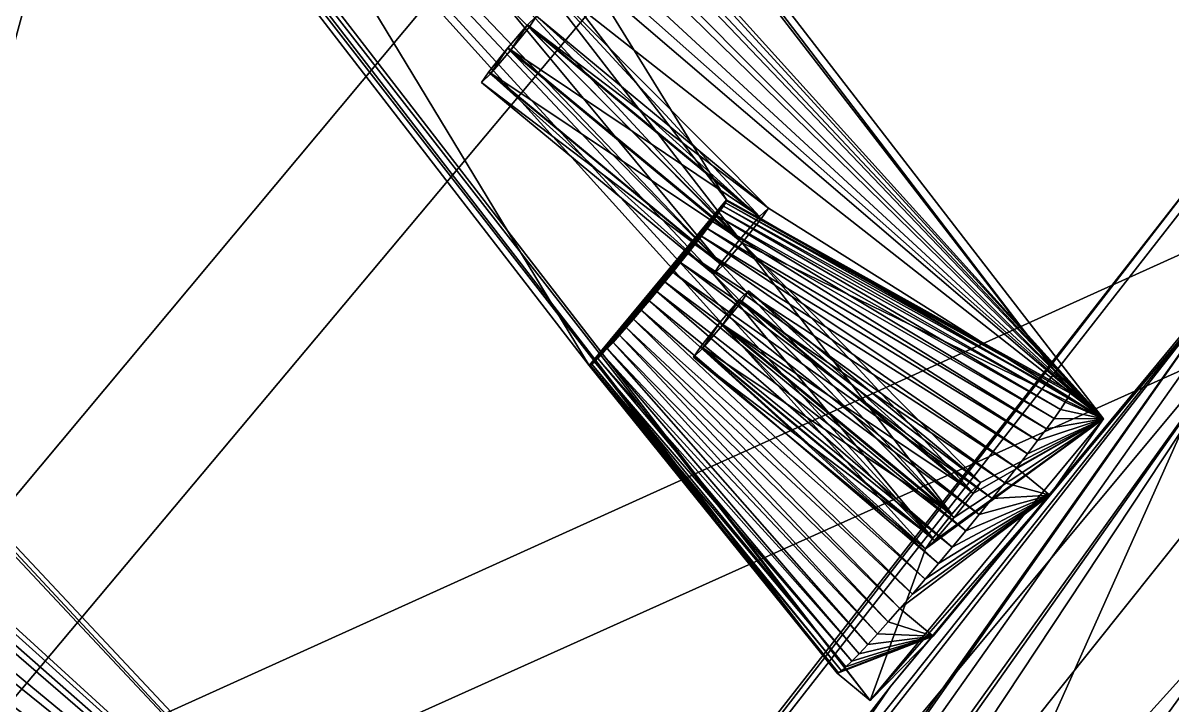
# Model space of a CAD drawing. Header units: millimetres. Extents: x -228 to 228, y -204 to 237.
# Drawn here: x -105.22 to -78.53, y 139.44 to 155.29 of the extents above; entities that cross this region are included whole.
import ezdxf

# ---------------------------------------------------------------- set-up
doc = ezdxf.new("R2010")
doc.units = ezdxf.units.MM
doc.header["$LTSCALE"] = 127.314815
for name, color, linetype in [('1229', 7, 'CONTINUOUS'), ('1396', 7, 'CONTINUOUS'), ('1436', 7, 'CONTINUOUS'), ('15', 7, 'CONTINUOUS'), ('1785', 7, 'CONTINUOUS'), ('1786', 7, 'CONTINUOUS'), ('1788', 7, 'CONTINUOUS'), ('1791', 7, 'CONTINUOUS'), ('18', 7, 'CONTINUOUS'), ('25', 7, 'CONTINUOUS'), ('344', 7, 'CONTINUOUS'), ('350', 7, 'CONTINUOUS'), ('371', 7, 'CONTINUOUS'), ('378', 7, 'CONTINUOUS'), ('45', 7, 'CONTINUOUS'), ('501', 7, 'CONTINUOUS'), ('55', 7, 'CONTINUOUS'), ('6722', 7, 'CONTINUOUS'), ('6749', 7, 'CONTINUOUS'), ('6750', 7, 'CONTINUOUS'), ('7147', 7, 'CONTINUOUS'), ('7148', 7, 'CONTINUOUS'), ('7149', 7, 'CONTINUOUS'), ('7150', 7, 'CONTINUOUS'), ('7171', 7, 'CONTINUOUS'), ('7172', 7, 'CONTINUOUS'), ('7175', 7, 'CONTINUOUS'), ('7176', 7, 'CONTINUOUS'), ('7177', 7, 'CONTINUOUS'), ('7178', 7, 'CONTINUOUS'), ('7179', 7, 'CONTINUOUS'), ('7180', 7, 'CONTINUOUS'), ('7181', 7, 'CONTINUOUS'), ('7182', 7, 'CONTINUOUS'), ('7183', 7, 'CONTINUOUS'), ('7184', 7, 'CONTINUOUS'), ('7197', 7, 'CONTINUOUS'), ('7199', 7, 'CONTINUOUS'), ('7200', 7, 'CONTINUOUS'), ('7202', 7, 'CONTINUOUS')]:
    doc.layers.add(name, color=color, linetype=linetype)

msp = doc.modelspace()

# ---------------------------------------------------------------- linework, layer by layer
at = {"layer": '1229', "color": 5, "linetype": 'Continuous'}
for points in [[(-121.292, 70.028, 1027.748), (-90.7, 116.89, 1026.726), (-68.919, 144.328, 1025.142), (-121.292, 70.028, 1027.748)], [(-121.292, 70.028, 1027.748), (-68.919, 144.328, 1025.142), (-120.549, 69.599, 1026.788), (-121.292, 70.028, 1027.748)], [(-68.919, 144.328, 1025.142), (-68.326, 143.798, 1024.603), (-120.549, 69.599, 1026.788), (-68.919, 144.328, 1025.142)], [(-68.326, 143.798, 1024.603), (-67.599, 143.181, 1024.474), (-120.549, 69.599, 1026.788), (-68.326, 143.798, 1024.603)], [(-67.599, 143.181, 1024.474), (-89.111, 115.698, 1025.735), (-120.549, 69.599, 1026.788), (-67.599, 143.181, 1024.474)]]:
    msp.add_3dface(points, dxfattribs=at)
at = {"layer": '1396', "color": 5, "linetype": 'Continuous'}
for points in [[(-76.859, 149.705, 1027.757), (-129.787, 74.933, 1029.772), (-85.07, 139.866, 1028.28), (-76.859, 149.705, 1027.757)], [(-129.787, 74.933, 1029.772), (-76.859, 149.705, 1027.757), (-129.505, 74.77, 1029.13), (-129.787, 74.933, 1029.772)], [(-76.859, 149.705, 1027.757), (-76.642, 149.483, 1027.135), (-129.505, 74.77, 1029.13), (-76.859, 149.705, 1027.757)], [(-76.642, 149.483, 1027.135), (-76.164, 149.057, 1026.864), (-129.505, 74.77, 1029.13), (-76.642, 149.483, 1027.135)], [(-76.164, 149.057, 1026.864), (-84.344, 139.233, 1027.385), (-129.505, 74.77, 1029.13), (-76.164, 149.057, 1026.864)], [(-129.787, 74.933, 1029.772), (-98.452, 122.645, 1028.99), (-85.07, 139.866, 1028.28), (-129.787, 74.933, 1029.772)]]:
    msp.add_3dface(points, dxfattribs=at)
at = {"layer": '1436', "color": 5, "linetype": 'Continuous'}
for points in [[(-68.154, 143.212, 1028.011), (-89.825, 115.302, 1029.44), (-67.632, 142.762, 1027.672), (-68.154, 143.212, 1028.011)], [(-89.825, 115.302, 1029.44), (-67.041, 142.272, 1027.604), (-67.632, 142.762, 1027.672), (-89.825, 115.302, 1029.44)], [(-89.825, 115.302, 1029.44), (-88.516, 114.345, 1028.89), (-67.041, 142.272, 1027.604), (-89.825, 115.302, 1029.44)]]:
    msp.add_3dface(points, dxfattribs=at)
at = {"layer": '15', "color": 5, "linetype": 'Continuous'}
msp.add_3dface([(-48.25, 83.571, 1037.893), (-77.333, 152.514, 1031.221), (-106.388, 115.3, 1032.773), (-48.25, 83.571, 1037.893)], dxfattribs=at)
at = {"layer": '1785', "color": 2, "linetype": 'Continuous'}
for points in [[(-93.224, 116.896, 26), (-31.932, 139.902, 26), (-33.271, 145.768, 26), (-93.224, 116.896, 26)], [(-89.471, 112.193, 26), (-31.932, 139.902, 26), (-93.224, 116.896, 26), (-89.471, 112.193, 26)]]:
    msp.add_3dface(points, dxfattribs=at)
at = {"layer": '1786', "color": 2, "linetype": 'Continuous'}
for points in [[(-96.115, 120.524, 25.156), (-34.303, 150.291, 25.156), (-92.186, 115.597, 18.855), (-96.115, 120.524, 25.156)], [(-92.186, 115.597, 18.855), (-34.303, 150.291, 25.156), (-32.901, 144.148, 18.855), (-92.186, 115.597, 18.855)]]:
    msp.add_3dface(points, dxfattribs=at)
at = {"layer": '1788', "color": 2, "linetype": 'Continuous'}
for points in [[(-92.095, 115.483, 18.527), (-32.868, 144.006, 18.527), (-91.951, 115.303, 14.121), (-92.095, 115.483, 18.527)], [(-91.951, 115.303, 14.121), (-32.868, 144.006, 18.527), (-32.817, 143.78, 14.121), (-91.951, 115.303, 14.121)]]:
    msp.add_3dface(points, dxfattribs=at)
at = {"layer": '1791', "color": 2, "linetype": 'Continuous'}
msp.add_3dface([(-31.932, 139.902, 26), (-89.471, 112.193, 26), (-31.443, 137.761, 23.804), (-31.932, 139.902, 26)], dxfattribs=at)
at = {"layer": '18', "color": 5, "linetype": 'Continuous'}
msp.add_3dface([(-77.23, 152.311, 1029.234), (-48.25, 83.571, 1035.889), (-106.215, 115.19, 1030.783), (-77.23, 152.311, 1029.234)], dxfattribs=at)
at = {"layer": '25', "color": 5, "linetype": 'Continuous'}
for points in [[(-106.388, 115.3, 1032.773), (-77.333, 152.514, 1031.221), (-106.215, 115.19, 1030.783), (-106.388, 115.3, 1032.773)], [(-77.333, 152.514, 1031.221), (-77.23, 152.311, 1029.234), (-106.215, 115.19, 1030.783), (-77.333, 152.514, 1031.221)]]:
    msp.add_3dface(points, dxfattribs=at)
at = {"layer": '344', "color": 5, "linetype": 'Continuous'}
for points in [[(-104.875, 113.917, 1029.97), (-76.119, 150.689, 1028.45), (-98.452, 122.645, 1028.99), (-104.875, 113.917, 1029.97)], [(-98.452, 122.645, 1028.99), (-76.119, 150.689, 1028.45), (-85.07, 139.866, 1028.28), (-98.452, 122.645, 1028.99)], [(-76.119, 150.689, 1028.45), (-76.859, 149.705, 1027.757), (-85.07, 139.866, 1028.28), (-76.119, 150.689, 1028.45)]]:
    msp.add_3dface(points, dxfattribs=at)
at = {"layer": '350', "color": 5, "linetype": 'Continuous'}
for points in [[(-126.476, 73.021, 1028.903), (-128.922, 74.433, 1028.874), (-76.164, 149.057, 1026.864), (-126.476, 73.021, 1028.903)], [(-76.164, 149.057, 1026.864), (-128.922, 74.433, 1028.874), (-84.344, 139.233, 1027.385), (-76.164, 149.057, 1026.864)], [(-72.995, 147.023, 1026.662), (-126.476, 73.021, 1028.903), (-76.164, 149.057, 1026.864), (-72.995, 147.023, 1026.662)], [(-124.565, 71.918, 1028.934), (-126.476, 73.021, 1028.903), (-72.995, 147.023, 1026.662), (-124.565, 71.918, 1028.934)], [(-70.948, 145.687, 1026.38), (-124.565, 71.918, 1028.934), (-72.995, 147.023, 1026.662), (-70.948, 145.687, 1026.38)], [(-122.24, 70.575, 1028.707), (-124.565, 71.918, 1028.934), (-70.948, 145.687, 1026.38), (-122.24, 70.575, 1028.707)], [(-69.706, 144.86, 1025.877), (-122.24, 70.575, 1028.707), (-70.948, 145.687, 1026.38), (-69.706, 144.86, 1025.877)], [(-121.292, 70.028, 1027.748), (-122.24, 70.575, 1028.707), (-69.706, 144.86, 1025.877), (-121.292, 70.028, 1027.748)], [(-90.7, 116.89, 1026.726), (-121.292, 70.028, 1027.748), (-69.706, 144.86, 1025.877), (-90.7, 116.89, 1026.726)], [(-68.919, 144.328, 1025.142), (-90.7, 116.89, 1026.726), (-69.706, 144.86, 1025.877), (-68.919, 144.328, 1025.142)]]:
    msp.add_3dface(points, dxfattribs=at)
at = {"layer": '371', "color": 5, "linetype": 'Continuous'}
for points in [[(-70.169, 144.972, 1029.225), (-89.905, 118.336, 1030.461), (-69.058, 144.034, 1028.73), (-70.169, 144.972, 1029.225)], [(-120.796, 69.742, 1031.257), (-120.194, 69.394, 1030.83), (-69.058, 144.034, 1028.73), (-120.796, 69.742, 1031.257)], [(-89.905, 118.336, 1030.461), (-120.796, 69.742, 1031.257), (-69.058, 144.034, 1028.73), (-89.905, 118.336, 1030.461)], [(-120.194, 69.394, 1030.83), (-119.683, 69.099, 1030.304), (-69.058, 144.034, 1028.73), (-120.194, 69.394, 1030.83)], [(-69.058, 144.034, 1028.73), (-119.683, 69.099, 1030.304), (-89.825, 115.302, 1029.44), (-69.058, 144.034, 1028.73)], [(-68.154, 143.212, 1028.011), (-69.058, 144.034, 1028.73), (-89.825, 115.302, 1029.44), (-68.154, 143.212, 1028.011)]]:
    msp.add_3dface(points, dxfattribs=at)
at = {"layer": '378', "color": 5, "linetype": 'Continuous'}
msp.add_3dface([(-88.516, 114.345, 1028.89), (-65.929, 119.233, 1029.678), (-67.041, 142.272, 1027.604), (-88.516, 114.345, 1028.89)], dxfattribs=at)
at = {"layer": '45', "color": 5, "linetype": 'Continuous'}
msp.add_3dface([(-67.599, 143.181, 1024.474), (-72.424, 110.87, 1027.011), (-89.111, 115.698, 1025.735), (-67.599, 143.181, 1024.474)], dxfattribs=at)
at = {"layer": '501', "color": 5, "linetype": 'Continuous'}
for points in [[(-70.563, 145.285, 1029.261), (-90.434, 118.713, 1030.543), (-70.169, 144.972, 1029.225), (-70.563, 145.285, 1029.261)], [(-90.434, 118.713, 1030.543), (-89.905, 118.336, 1030.461), (-70.169, 144.972, 1029.225), (-90.434, 118.713, 1030.543)]]:
    msp.add_3dface(points, dxfattribs=at)
at = {"layer": '55', "color": 5, "linetype": 'Continuous'}
for points in [[(-76.119, 150.689, 1028.45), (-104.875, 113.917, 1029.97), (-90.434, 118.713, 1030.543), (-76.119, 150.689, 1028.45)], [(-70.563, 145.285, 1029.261), (-76.119, 150.689, 1028.45), (-90.434, 118.713, 1030.543), (-70.563, 145.285, 1029.261)]]:
    msp.add_3dface(points, dxfattribs=at)
at = {"layer": '6722', "color": 6, "linetype": 'Continuous'}
for points in [[(-70.107, 153.637, 1024.198), (-100.848, 115.102, 1025.993), (-67.452, 152.104, 1024.198), (-70.107, 153.637, 1024.198)], [(-67.452, 152.104, 1024.198), (-100.848, 115.102, 1025.993), (-98.231, 113.596, 1025.993), (-67.452, 152.104, 1024.198)]]:
    msp.add_3dface(points, dxfattribs=at)
at = {"layer": '6749', "color": 6, "linetype": 'Continuous'}
for points in [[(-76.927, 178.391, 553.043), (-118.384, 162.931, 99.884), (-114.299, 133.635, 553.042), (-76.927, 178.391, 553.043)], [(-70.107, 153.637, 1024.198), (-76.927, 178.391, 553.043), (-114.299, 133.635, 553.042), (-70.107, 153.637, 1024.198)], [(-100.848, 115.102, 1025.993), (-70.107, 153.637, 1024.198), (-114.299, 133.635, 553.042), (-100.848, 115.102, 1025.993)]]:
    msp.add_3dface(points, dxfattribs=at)
at = {"layer": '6750', "color": 6, "linetype": 'Continuous'}
for points in [[(-98.368, 180.679, 115.837), (-111.583, 132.261, 553.04), (-115.625, 161.569, 99.988), (-98.368, 180.679, 115.837)], [(-74.086, 177.01, 553.042), (-111.583, 132.261, 553.04), (-98.368, 180.679, 115.837), (-74.086, 177.01, 553.042)], [(-74.086, 177.01, 553.042), (-67.452, 152.104, 1024.198), (-111.583, 132.261, 553.04), (-74.086, 177.01, 553.042)], [(-67.452, 152.104, 1024.198), (-98.231, 113.596, 1025.993), (-111.583, 132.261, 553.04), (-67.452, 152.104, 1024.198)]]:
    msp.add_3dface(points, dxfattribs=at)
at = {"layer": '7147', "color": 191, "linetype": 'Continuous', "true_color": 0xba45ff}
for points in [[(-93.08, 129.99, 1020.355), (-123.626, 157.904, 129.56), (-122.53, 161.42, 102.465), (-93.08, 129.99, 1020.355)], [(-123.78, 157.646, 130.264), (-123.626, 157.904, 129.56), (-93.08, 129.99, 1020.355), (-123.78, 157.646, 130.264)], [(-118.084, 151.989, 302.289), (-123.78, 157.646, 130.264), (-93.08, 129.99, 1020.355), (-118.084, 151.989, 302.289)], [(-96.971, 126.996, 992.489), (-97.126, 126.738, 993.193), (-127.671, 154.652, 102.398), (-96.971, 126.996, 992.489)], [(-97.126, 126.738, 993.193), (-98.221, 123.222, 1020.288), (-127.671, 154.652, 102.398), (-97.126, 126.738, 993.193)], [(-102.668, 132.653, 820.464), (-96.971, 126.996, 992.489), (-127.671, 154.652, 102.398), (-102.668, 132.653, 820.464)], [(-102.513, 132.91, 819.76), (-102.668, 132.653, 820.464), (-127.671, 154.652, 102.398), (-102.513, 132.91, 819.76)], [(-127.671, 154.652, 102.398), (-108.21, 138.568, 647.734), (-102.513, 132.91, 819.76), (-127.671, 154.652, 102.398)], [(-118.238, 151.732, 302.993), (-118.084, 151.989, 302.289), (-93.08, 129.99, 1020.355), (-118.238, 151.732, 302.993)], [(-93.08, 129.99, 1020.355), (-112.542, 146.075, 475.019), (-118.238, 151.732, 302.993), (-93.08, 129.99, 1020.355)], [(-112.696, 145.817, 475.723), (-112.542, 146.075, 475.019), (-93.08, 129.99, 1020.355), (-112.696, 145.817, 475.723)], [(-113.115, 145.244, 476.01), (-112.696, 145.817, 475.723), (-93.08, 129.99, 1020.355), (-113.115, 145.244, 476.01)], [(-107, 140.16, 647.749), (-113.115, 145.244, 476.01), (-93.08, 129.99, 1020.355), (-107, 140.16, 647.749)], [(-107.154, 139.903, 648.453), (-107, 140.16, 647.749), (-93.08, 129.99, 1020.355), (-107.154, 139.903, 648.453)], [(-107.573, 139.33, 648.74), (-107.154, 139.903, 648.453), (-93.08, 129.99, 1020.355), (-107.573, 139.33, 648.74)]]:
    msp.add_3dface(points, dxfattribs=at)
at = {"layer": '7148', "color": 191, "linetype": 'Continuous', "true_color": 0xba45ff}
for points in [[(-93.876, 130.594, 1020.401), (-122.53, 161.42, 102.465), (-123.326, 162.024, 102.511), (-93.876, 130.594, 1020.401)], [(-93.08, 129.99, 1020.355), (-122.53, 161.42, 102.465), (-93.876, 130.594, 1020.401), (-93.08, 129.99, 1020.355)]]:
    msp.add_3dface(points, dxfattribs=at)
at = {"layer": '7149', "color": 191, "linetype": 'Continuous', "true_color": 0xba45ff}
for points in [[(-133.971, 161.544, 111.596), (-105.082, 130.712, 1012.005), (-130.947, 165.525, 111.635), (-133.971, 161.544, 111.596)], [(-105.082, 130.712, 1012.005), (-102.058, 134.694, 1012.044), (-130.947, 165.525, 111.635), (-105.082, 130.712, 1012.005)]]:
    msp.add_3dface(points, dxfattribs=at)
at = {"layer": '7150', "color": 191, "linetype": 'Continuous', "true_color": 0xba45ff}
for points in [[(-127.671, 154.652, 102.398), (-98.221, 123.222, 1020.288), (-128.467, 155.256, 102.444), (-127.671, 154.652, 102.398)], [(-98.221, 123.222, 1020.288), (-99.017, 123.826, 1020.334), (-128.467, 155.256, 102.444), (-98.221, 123.222, 1020.288)]]:
    msp.add_3dface(points, dxfattribs=at)
at = {"layer": '7171', "color": 191, "linetype": 'Continuous', "true_color": 0xba45ff}
for points in [[(-102.058, 134.694, 1012.044), (-123.326, 162.024, 102.511), (-130.947, 165.525, 111.635), (-102.058, 134.694, 1012.044)], [(-93.876, 130.594, 1020.401), (-123.326, 162.024, 102.511), (-102.058, 134.694, 1012.044), (-93.876, 130.594, 1020.401)]]:
    msp.add_3dface(points, dxfattribs=at)
at = {"layer": '7172', "color": 191, "linetype": 'Continuous', "true_color": 0xba45ff}
for points in [[(-105.082, 130.712, 1012.005), (-133.971, 161.544, 111.596), (-99.017, 123.826, 1020.334), (-105.082, 130.712, 1012.005)], [(-99.017, 123.826, 1020.334), (-133.971, 161.544, 111.596), (-128.467, 155.256, 102.444), (-99.017, 123.826, 1020.334)]]:
    msp.add_3dface(points, dxfattribs=at)
at = {"layer": '7175', "color": 191, "linetype": 'Continuous', "true_color": 0xba45ff}
for points in [[(-80.118, 146.088, 1019.667), (-107.607, 176.522, 143.57), (-106.321, 180.045, 116.484), (-80.118, 146.088, 1019.667)], [(-107.773, 176.27, 144.273), (-107.607, 176.522, 143.57), (-80.118, 146.088, 1019.667), (-107.773, 176.27, 144.273)], [(-102.681, 170.139, 313.358), (-107.773, 176.27, 144.273), (-80.118, 146.088, 1019.667), (-102.681, 170.139, 313.358)], [(-84.087, 143.316, 991.789), (-84.253, 143.064, 992.492), (-111.742, 173.499, 116.396), (-84.087, 143.316, 991.789)], [(-84.253, 143.064, 992.492), (-85.539, 139.542, 1019.578), (-111.742, 173.499, 116.396), (-84.253, 143.064, 992.492)], [(-89.179, 149.448, 822.704), (-84.087, 143.316, 991.789), (-111.742, 173.499, 116.396), (-89.179, 149.448, 822.704)], [(-89.013, 149.7, 822), (-89.179, 149.448, 822.704), (-111.742, 173.499, 116.396), (-89.013, 149.7, 822)], [(-111.742, 173.499, 116.396), (-94.105, 155.831, 652.915), (-89.013, 149.7, 822), (-111.742, 173.499, 116.396)], [(-102.847, 169.887, 314.062), (-102.681, 170.139, 313.358), (-80.118, 146.088, 1019.667), (-102.847, 169.887, 314.062)], [(-80.118, 146.088, 1019.667), (-97.755, 163.755, 483.147), (-102.847, 169.887, 314.062), (-80.118, 146.088, 1019.667)], [(-97.921, 163.503, 483.85), (-97.755, 163.755, 483.147), (-80.118, 146.088, 1019.667), (-97.921, 163.503, 483.85)], [(-98.364, 162.948, 484.136), (-97.921, 163.503, 483.85), (-80.118, 146.088, 1019.667), (-98.364, 162.948, 484.136)], [(-92.829, 157.372, 652.936), (-98.364, 162.948, 484.136), (-80.118, 146.088, 1019.667), (-92.829, 157.372, 652.936)], [(-92.996, 157.12, 653.639), (-92.829, 157.372, 652.936), (-80.118, 146.088, 1019.667), (-92.996, 157.12, 653.639)], [(-93.438, 156.564, 653.924), (-92.996, 157.12, 653.639), (-80.118, 146.088, 1019.667), (-93.438, 156.564, 653.924)], [(-93.438, 156.564, 653.924), (-88.57, 150.256, 821.715), (-93.897, 156.03, 653.624), (-93.438, 156.564, 653.924)], [(-88.111, 150.789, 822.015), (-88.57, 150.256, 821.715), (-93.438, 156.564, 653.924), (-88.111, 150.789, 822.015)], [(-87.903, 150.988, 822.724), (-88.111, 150.789, 822.015), (-93.438, 156.564, 653.924), (-87.903, 150.988, 822.724)], [(-87.903, 150.988, 822.724), (-93.438, 156.564, 653.924), (-80.118, 146.088, 1019.667), (-87.903, 150.988, 822.724)], [(-93.897, 156.03, 653.624), (-88.57, 150.256, 821.715), (-94.105, 155.831, 652.915), (-93.897, 156.03, 653.624)], [(-88.57, 150.256, 821.715), (-89.013, 149.7, 822), (-94.105, 155.831, 652.915), (-88.57, 150.256, 821.715)], [(-88.07, 150.736, 823.428), (-87.903, 150.988, 822.724), (-80.118, 146.088, 1019.667), (-88.07, 150.736, 823.428)], [(-88.512, 150.181, 823.713), (-88.07, 150.736, 823.428), (-80.118, 146.088, 1019.667), (-88.512, 150.181, 823.713)], [(-88.512, 150.181, 823.713), (-83.644, 143.872, 991.504), (-88.972, 149.647, 823.413), (-88.512, 150.181, 823.713)], [(-83.185, 144.406, 991.804), (-83.644, 143.872, 991.504), (-88.512, 150.181, 823.713), (-83.185, 144.406, 991.804)], [(-82.978, 144.605, 992.513), (-83.185, 144.406, 991.804), (-88.512, 150.181, 823.713), (-82.978, 144.605, 992.513)], [(-82.978, 144.605, 992.513), (-88.512, 150.181, 823.713), (-80.118, 146.088, 1019.667), (-82.978, 144.605, 992.513)], [(-88.972, 149.647, 823.413), (-83.644, 143.872, 991.504), (-89.179, 149.448, 822.704), (-88.972, 149.647, 823.413)], [(-83.644, 143.872, 991.504), (-84.087, 143.316, 991.789), (-89.179, 149.448, 822.704), (-83.644, 143.872, 991.504)], [(-85.539, 139.542, 1019.578), (-84.253, 143.064, 992.492), (-80.118, 146.088, 1019.667), (-85.539, 139.542, 1019.578)], [(-81.367, 144.313, 1023.321), (-85.539, 139.542, 1019.578), (-80.118, 146.088, 1019.667), (-81.367, 144.313, 1023.321)], [(-84.253, 143.064, 992.492), (-84.046, 143.263, 993.202), (-80.118, 146.088, 1019.667), (-84.253, 143.064, 992.492)], [(-84.046, 143.263, 993.202), (-83.586, 143.797, 993.502), (-80.118, 146.088, 1019.667), (-84.046, 143.263, 993.202)], [(-83.586, 143.797, 993.502), (-83.144, 144.353, 993.216), (-80.118, 146.088, 1019.667), (-83.586, 143.797, 993.502)], [(-83.144, 144.353, 993.216), (-82.978, 144.605, 992.513), (-80.118, 146.088, 1019.667), (-83.144, 144.353, 993.216)], [(-84.077, 141.04, 1023.276), (-85.539, 139.542, 1019.578), (-81.367, 144.313, 1023.321), (-84.077, 141.04, 1023.276)]]:
    msp.add_3dface(points, dxfattribs=at)
at = {"layer": '7176', "color": 191, "linetype": 'Continuous', "true_color": 0xba45ff}
for points in [[(-80.888, 146.725, 1019.713), (-106.321, 180.045, 116.484), (-107.091, 180.682, 116.531), (-80.888, 146.725, 1019.713)], [(-80.118, 146.088, 1019.667), (-106.321, 180.045, 116.484), (-80.888, 146.725, 1019.713), (-80.118, 146.088, 1019.667)]]:
    msp.add_3dface(points, dxfattribs=at)
at = {"layer": '7177', "color": 191, "linetype": 'Continuous', "true_color": 0xba45ff}
for points in [[(-117.761, 180.63, 125.598), (-92.066, 147.331, 1011.3), (-114.573, 184.481, 125.65), (-117.761, 180.63, 125.598)], [(-92.066, 147.331, 1011.3), (-88.877, 151.181, 1011.352), (-114.573, 184.481, 125.65), (-92.066, 147.331, 1011.3)], [(-92.046, 147.333, 1011.59), (-88.877, 151.181, 1011.352), (-92.066, 147.331, 1011.3), (-92.046, 147.333, 1011.59)], [(-88.879, 151.158, 1011.642), (-88.877, 151.181, 1011.352), (-92.046, 147.333, 1011.59), (-88.879, 151.158, 1011.642)], [(-92.006, 147.361, 1011.877), (-88.879, 151.158, 1011.642), (-92.046, 147.333, 1011.59), (-92.006, 147.361, 1011.877)], [(-88.903, 151.108, 1011.927), (-88.879, 151.158, 1011.642), (-92.006, 147.361, 1011.877), (-88.903, 151.108, 1011.927)], [(-91.945, 147.415, 1012.156), (-88.903, 151.108, 1011.927), (-92.006, 147.361, 1011.877), (-91.945, 147.415, 1012.156)], [(-88.948, 151.033, 1012.205), (-88.903, 151.108, 1011.927), (-91.945, 147.415, 1012.156), (-88.948, 151.033, 1012.205)], [(-91.864, 147.493, 1012.423), (-88.948, 151.033, 1012.205), (-91.945, 147.415, 1012.156), (-91.864, 147.493, 1012.423)], [(-89.014, 150.935, 1012.47), (-88.948, 151.033, 1012.205), (-91.864, 147.493, 1012.423), (-89.014, 150.935, 1012.47)], [(-91.764, 147.596, 1012.676), (-89.014, 150.935, 1012.47), (-91.864, 147.493, 1012.423), (-91.764, 147.596, 1012.676)], [(-89.099, 150.813, 1012.72), (-89.014, 150.935, 1012.47), (-91.764, 147.596, 1012.676), (-89.099, 150.813, 1012.72)], [(-91.646, 147.721, 1012.911), (-89.099, 150.813, 1012.72), (-91.764, 147.596, 1012.676), (-91.646, 147.721, 1012.911)], [(-89.203, 150.671, 1012.951), (-89.099, 150.813, 1012.72), (-91.646, 147.721, 1012.911), (-89.203, 150.671, 1012.951)], [(-91.513, 147.866, 1013.125), (-89.203, 150.671, 1012.951), (-91.646, 147.721, 1012.911), (-91.513, 147.866, 1013.125)], [(-89.325, 150.509, 1013.16), (-89.203, 150.671, 1012.951), (-91.513, 147.866, 1013.125), (-89.325, 150.509, 1013.16)], [(-91.365, 148.031, 1013.314), (-89.325, 150.509, 1013.16), (-91.513, 147.866, 1013.125), (-91.365, 148.031, 1013.314)], [(-89.461, 150.33, 1013.345), (-89.325, 150.509, 1013.16), (-91.365, 148.031, 1013.314), (-89.461, 150.33, 1013.345)], [(-91.206, 148.212, 1013.476), (-89.461, 150.33, 1013.345), (-91.365, 148.031, 1013.314), (-91.206, 148.212, 1013.476)], [(-89.611, 150.137, 1013.502), (-89.461, 150.33, 1013.345), (-91.206, 148.212, 1013.476), (-89.611, 150.137, 1013.502)], [(-91.036, 148.407, 1013.609), (-89.611, 150.137, 1013.502), (-91.206, 148.212, 1013.476), (-91.036, 148.407, 1013.609)], [(-89.773, 149.932, 1013.629), (-89.611, 150.137, 1013.502), (-91.036, 148.407, 1013.609), (-89.773, 149.932, 1013.629)], [(-90.859, 148.614, 1013.711), (-89.773, 149.932, 1013.629), (-91.036, 148.407, 1013.609), (-90.859, 148.614, 1013.711)], [(-89.945, 149.718, 1013.726), (-89.773, 149.932, 1013.629), (-90.859, 148.614, 1013.711), (-89.945, 149.718, 1013.726)], [(-90.677, 148.829, 1013.781), (-89.945, 149.718, 1013.726), (-90.859, 148.614, 1013.711), (-90.677, 148.829, 1013.781)], [(-90.123, 149.498, 1013.79), (-89.945, 149.718, 1013.726), (-90.677, 148.829, 1013.781), (-90.123, 149.498, 1013.79)], [(-90.492, 149.05, 1013.818), (-90.123, 149.498, 1013.79), (-90.677, 148.829, 1013.781), (-90.492, 149.05, 1013.818)], [(-90.306, 149.274, 1013.821), (-90.123, 149.498, 1013.79), (-90.492, 149.05, 1013.818), (-90.306, 149.274, 1013.821)]]:
    msp.add_3dface(points, dxfattribs=at)
at = {"layer": '7178', "color": 191, "linetype": 'Continuous', "true_color": 0xba45ff}
for points in [[(-111.742, 173.499, 116.396), (-85.539, 139.542, 1019.578), (-112.511, 174.135, 116.442), (-111.742, 173.499, 116.396)], [(-85.539, 139.542, 1019.578), (-86.309, 140.178, 1019.624), (-112.511, 174.135, 116.442), (-85.539, 139.542, 1019.578)]]:
    msp.add_3dface(points, dxfattribs=at)
at = {"layer": '7179', "color": 191, "linetype": 'Continuous', "true_color": 0xba45ff}
for points in [[(-88.366, 149.062, 992.837), (-88.532, 148.81, 993.54), (-88.573, 148.863, 992.128), (-88.366, 149.062, 992.837)], [(-88.573, 148.863, 992.128), (-88.974, 148.254, 993.825), (-89.032, 148.329, 991.828), (-88.573, 148.863, 992.128)], [(-88.532, 148.81, 993.54), (-88.974, 148.254, 993.825), (-88.573, 148.863, 992.128), (-88.532, 148.81, 993.54)], [(-89.475, 147.773, 992.113), (-89.032, 148.329, 991.828), (-89.434, 147.72, 993.525), (-89.475, 147.773, 992.113)], [(-89.032, 148.329, 991.828), (-88.974, 148.254, 993.825), (-89.434, 147.72, 993.525), (-89.032, 148.329, 991.828)], [(-89.641, 147.521, 992.816), (-89.475, 147.773, 992.113), (-89.434, 147.72, 993.525), (-89.641, 147.521, 992.816)]]:
    msp.add_3dface(points, dxfattribs=at)
at = {"layer": '7180', "color": 191, "linetype": 'Continuous', "true_color": 0xba45ff}
for points in [[(-82.978, 144.605, 992.513), (-88.366, 149.062, 992.837), (-88.573, 148.863, 992.128), (-82.978, 144.605, 992.513)], [(-83.144, 144.353, 993.216), (-88.532, 148.81, 993.54), (-88.366, 149.062, 992.837), (-83.144, 144.353, 993.216)], [(-82.978, 144.605, 992.513), (-83.144, 144.353, 993.216), (-88.366, 149.062, 992.837), (-82.978, 144.605, 992.513)], [(-83.185, 144.406, 991.804), (-88.573, 148.863, 992.128), (-89.032, 148.329, 991.828), (-83.185, 144.406, 991.804)], [(-83.586, 143.797, 993.502), (-88.974, 148.254, 993.825), (-88.532, 148.81, 993.54), (-83.586, 143.797, 993.502)], [(-83.185, 144.406, 991.804), (-82.978, 144.605, 992.513), (-88.573, 148.863, 992.128), (-83.185, 144.406, 991.804)], [(-83.144, 144.353, 993.216), (-83.586, 143.797, 993.502), (-88.532, 148.81, 993.54), (-83.144, 144.353, 993.216)], [(-83.644, 143.872, 991.504), (-83.185, 144.406, 991.804), (-89.032, 148.329, 991.828), (-83.644, 143.872, 991.504)]]:
    msp.add_3dface(points, dxfattribs=at)
at = {"layer": '7181', "color": 191, "linetype": 'Continuous', "true_color": 0xba45ff}
for points in [[(-83.644, 143.872, 991.504), (-89.032, 148.329, 991.828), (-89.475, 147.773, 992.113), (-83.644, 143.872, 991.504)], [(-88.974, 148.254, 993.825), (-84.046, 143.263, 993.202), (-89.434, 147.72, 993.525), (-88.974, 148.254, 993.825)], [(-83.586, 143.797, 993.502), (-84.046, 143.263, 993.202), (-88.974, 148.254, 993.825), (-83.586, 143.797, 993.502)], [(-84.087, 143.316, 991.789), (-89.475, 147.773, 992.113), (-89.641, 147.521, 992.816), (-84.087, 143.316, 991.789)], [(-84.253, 143.064, 992.492), (-89.641, 147.521, 992.816), (-89.434, 147.72, 993.525), (-84.253, 143.064, 992.492)], [(-84.087, 143.316, 991.789), (-83.644, 143.872, 991.504), (-89.475, 147.773, 992.113), (-84.087, 143.316, 991.789)], [(-84.046, 143.263, 993.202), (-84.253, 143.064, 992.492), (-89.434, 147.72, 993.525), (-84.046, 143.263, 993.202)], [(-84.253, 143.064, 992.492), (-84.087, 143.316, 991.789), (-89.641, 147.521, 992.816), (-84.253, 143.064, 992.492)]]:
    msp.add_3dface(points, dxfattribs=at)
at = {"layer": '7182', "color": 191, "linetype": 'Continuous', "true_color": 0xba45ff}
for points in [[(-93.291, 155.445, 823.048), (-93.458, 155.193, 823.752), (-93.499, 155.246, 822.339), (-93.291, 155.445, 823.048)], [(-93.499, 155.246, 822.339), (-93.9, 154.638, 824.037), (-93.958, 154.713, 822.039), (-93.499, 155.246, 822.339)], [(-93.458, 155.193, 823.752), (-93.9, 154.638, 824.037), (-93.499, 155.246, 822.339), (-93.458, 155.193, 823.752)], [(-94.401, 154.157, 822.324), (-93.958, 154.713, 822.039), (-94.36, 154.104, 823.737), (-94.401, 154.157, 822.324)], [(-93.958, 154.713, 822.039), (-93.9, 154.638, 824.037), (-94.36, 154.104, 823.737), (-93.958, 154.713, 822.039)], [(-94.567, 153.905, 823.027), (-94.401, 154.157, 822.324), (-94.36, 154.104, 823.737), (-94.567, 153.905, 823.027)]]:
    msp.add_3dface(points, dxfattribs=at)
at = {"layer": '7183', "color": 191, "linetype": 'Continuous', "true_color": 0xba45ff}
for points in [[(-87.903, 150.988, 822.724), (-93.291, 155.445, 823.048), (-93.499, 155.246, 822.339), (-87.903, 150.988, 822.724)], [(-88.07, 150.736, 823.428), (-93.458, 155.193, 823.752), (-93.291, 155.445, 823.048), (-88.07, 150.736, 823.428)], [(-87.903, 150.988, 822.724), (-88.07, 150.736, 823.428), (-93.291, 155.445, 823.048), (-87.903, 150.988, 822.724)], [(-88.111, 150.789, 822.015), (-93.499, 155.246, 822.339), (-93.958, 154.713, 822.039), (-88.111, 150.789, 822.015)], [(-88.512, 150.181, 823.713), (-93.9, 154.638, 824.037), (-93.458, 155.193, 823.752), (-88.512, 150.181, 823.713)], [(-88.111, 150.789, 822.015), (-87.903, 150.988, 822.724), (-93.499, 155.246, 822.339), (-88.111, 150.789, 822.015)], [(-88.07, 150.736, 823.428), (-88.512, 150.181, 823.713), (-93.458, 155.193, 823.752), (-88.07, 150.736, 823.428)], [(-88.57, 150.256, 821.715), (-88.111, 150.789, 822.015), (-93.958, 154.713, 822.039), (-88.57, 150.256, 821.715)]]:
    msp.add_3dface(points, dxfattribs=at)
at = {"layer": '7184', "color": 191, "linetype": 'Continuous', "true_color": 0xba45ff}
for points in [[(-88.57, 150.256, 821.715), (-93.958, 154.713, 822.039), (-94.401, 154.157, 822.324), (-88.57, 150.256, 821.715)], [(-93.9, 154.638, 824.037), (-88.972, 149.647, 823.413), (-94.36, 154.104, 823.737), (-93.9, 154.638, 824.037)], [(-88.512, 150.181, 823.713), (-88.972, 149.647, 823.413), (-93.9, 154.638, 824.037), (-88.512, 150.181, 823.713)], [(-89.013, 149.7, 822), (-94.401, 154.157, 822.324), (-94.567, 153.905, 823.027), (-89.013, 149.7, 822)], [(-89.179, 149.448, 822.704), (-94.567, 153.905, 823.027), (-94.36, 154.104, 823.737), (-89.179, 149.448, 822.704)], [(-89.013, 149.7, 822), (-88.57, 150.256, 821.715), (-94.401, 154.157, 822.324), (-89.013, 149.7, 822)], [(-88.972, 149.647, 823.413), (-89.179, 149.448, 822.704), (-94.36, 154.104, 823.737), (-88.972, 149.647, 823.413)], [(-89.179, 149.448, 822.704), (-89.013, 149.7, 822), (-94.567, 153.905, 823.027), (-89.179, 149.448, 822.704)]]:
    msp.add_3dface(points, dxfattribs=at)
at = {"layer": '7197', "color": 191, "linetype": 'Continuous', "true_color": 0xba45ff}
for points in [[(-81.009, 146.473, 1021.162), (-80.118, 146.088, 1019.667), (-80.933, 146.6, 1020.691), (-81.009, 146.473, 1021.162)], [(-80.933, 146.6, 1020.691), (-80.118, 146.088, 1019.667), (-80.892, 146.684, 1020.205), (-80.933, 146.6, 1020.691)], [(-80.118, 146.088, 1019.667), (-80.888, 146.725, 1019.713), (-80.892, 146.684, 1020.205), (-80.118, 146.088, 1019.667)], [(-81.266, 146.099, 1022.038), (-80.118, 146.088, 1019.667), (-81.121, 146.305, 1021.613), (-81.266, 146.099, 1022.038)], [(-81.121, 146.305, 1021.613), (-80.118, 146.088, 1019.667), (-81.009, 146.473, 1021.162), (-81.121, 146.305, 1021.613)], [(-81.367, 144.313, 1023.321), (-80.118, 146.088, 1019.667), (-82.136, 144.95, 1023.367), (-81.367, 144.313, 1023.321)], [(-82.136, 144.95, 1023.367), (-80.118, 146.088, 1019.667), (-81.881, 145.278, 1023.1), (-82.136, 144.95, 1023.367)], [(-81.881, 145.278, 1023.1), (-80.118, 146.088, 1019.667), (-81.649, 145.582, 1022.787), (-81.881, 145.278, 1023.1)], [(-81.649, 145.582, 1022.787), (-80.118, 146.088, 1019.667), (-81.443, 145.857, 1022.431), (-81.649, 145.582, 1022.787)], [(-81.443, 145.857, 1022.431), (-80.118, 146.088, 1019.667), (-81.266, 146.099, 1022.038), (-81.443, 145.857, 1022.431)], [(-82.412, 144.602, 1023.584), (-81.367, 144.313, 1023.321), (-82.136, 144.95, 1023.367), (-82.412, 144.602, 1023.584)], [(-82.703, 144.238, 1023.748), (-81.367, 144.313, 1023.321), (-82.412, 144.602, 1023.584), (-82.703, 144.238, 1023.748)], [(-84.077, 141.04, 1023.276), (-81.367, 144.313, 1023.321), (-84.847, 141.677, 1023.323), (-84.077, 141.04, 1023.276)], [(-84.847, 141.677, 1023.323), (-81.367, 144.313, 1023.321), (-84.559, 142.009, 1023.549), (-84.847, 141.677, 1023.323)], [(-84.559, 142.009, 1023.549), (-81.367, 144.313, 1023.321), (-84.258, 142.36, 1023.722), (-84.559, 142.009, 1023.549)], [(-84.258, 142.36, 1023.722), (-81.367, 144.313, 1023.321), (-83.948, 142.726, 1023.841), (-84.258, 142.36, 1023.722)], [(-83.948, 142.726, 1023.841), (-81.367, 144.313, 1023.321), (-83.633, 143.102, 1023.904), (-83.948, 142.726, 1023.841)], [(-83.633, 143.102, 1023.904), (-81.367, 144.313, 1023.321), (-83.318, 143.483, 1023.909), (-83.633, 143.102, 1023.904)], [(-83.318, 143.483, 1023.909), (-81.367, 144.313, 1023.321), (-83.006, 143.863, 1023.857), (-83.318, 143.483, 1023.909)], [(-83.006, 143.863, 1023.857), (-81.367, 144.313, 1023.321), (-82.703, 144.238, 1023.748), (-83.006, 143.863, 1023.857)], [(-85.118, 141.369, 1023.047), (-84.077, 141.04, 1023.276), (-84.847, 141.677, 1023.323), (-85.118, 141.369, 1023.047)], [(-85.369, 141.089, 1022.726), (-84.077, 141.04, 1023.276), (-85.118, 141.369, 1023.047), (-85.369, 141.089, 1022.726)], [(-85.539, 139.542, 1019.578), (-84.077, 141.04, 1023.276), (-86.309, 140.178, 1019.624), (-85.539, 139.542, 1019.578)], [(-86.309, 140.178, 1019.624), (-84.077, 141.04, 1023.276), (-86.276, 140.182, 1020.117), (-86.309, 140.178, 1019.624)], [(-86.276, 140.182, 1020.117), (-84.077, 141.04, 1023.276), (-86.207, 140.23, 1020.604), (-86.276, 140.182, 1020.117)], [(-86.207, 140.23, 1020.604), (-84.077, 141.04, 1023.276), (-86.103, 140.321, 1021.079), (-86.207, 140.23, 1020.604)], [(-86.103, 140.321, 1021.079), (-84.077, 141.04, 1023.276), (-85.965, 140.455, 1021.534), (-86.103, 140.321, 1021.079)], [(-85.965, 140.455, 1021.534), (-84.077, 141.04, 1023.276), (-85.795, 140.629, 1021.964), (-85.965, 140.455, 1021.534)], [(-85.795, 140.629, 1021.964), (-84.077, 141.04, 1023.276), (-85.595, 140.842, 1022.363), (-85.795, 140.629, 1021.964)], [(-85.595, 140.842, 1022.363), (-84.077, 141.04, 1023.276), (-85.369, 141.089, 1022.726), (-85.595, 140.842, 1022.363)]]:
    msp.add_3dface(points, dxfattribs=at)
at = {"layer": '7199', "color": 191, "linetype": 'Continuous', "true_color": 0xba45ff}
for points in [[(-88.877, 151.181, 1011.352), (-107.091, 180.682, 116.531), (-114.573, 184.481, 125.65), (-88.877, 151.181, 1011.352)], [(-80.888, 146.725, 1019.713), (-107.091, 180.682, 116.531), (-88.877, 151.181, 1011.352), (-80.888, 146.725, 1019.713)]]:
    msp.add_3dface(points, dxfattribs=at)
at = {"layer": '7200', "color": 191, "linetype": 'Continuous', "true_color": 0xba45ff}
for points in [[(-92.066, 147.331, 1011.3), (-117.761, 180.63, 125.598), (-86.309, 140.178, 1019.624), (-92.066, 147.331, 1011.3)], [(-86.309, 140.178, 1019.624), (-117.761, 180.63, 125.598), (-112.511, 174.135, 116.442), (-86.309, 140.178, 1019.624)]]:
    msp.add_3dface(points, dxfattribs=at)
at = {"layer": '7202', "color": 191, "linetype": 'Continuous', "true_color": 0xba45ff}
for points in [[(-88.903, 151.108, 1011.927), (-88.948, 151.033, 1012.205), (-80.933, 146.6, 1020.691), (-88.903, 151.108, 1011.927)], [(-88.879, 151.158, 1011.642), (-88.903, 151.108, 1011.927), (-80.892, 146.684, 1020.205), (-88.879, 151.158, 1011.642)], [(-88.903, 151.108, 1011.927), (-80.933, 146.6, 1020.691), (-80.892, 146.684, 1020.205), (-88.903, 151.108, 1011.927)], [(-80.888, 146.725, 1019.713), (-88.877, 151.181, 1011.352), (-88.879, 151.158, 1011.642), (-80.888, 146.725, 1019.713)], [(-80.888, 146.725, 1019.713), (-88.879, 151.158, 1011.642), (-80.892, 146.684, 1020.205), (-80.888, 146.725, 1019.713)], [(-89.014, 150.935, 1012.47), (-89.099, 150.813, 1012.72), (-81.121, 146.305, 1021.613), (-89.014, 150.935, 1012.47)], [(-88.948, 151.033, 1012.205), (-89.014, 150.935, 1012.47), (-81.009, 146.473, 1021.162), (-88.948, 151.033, 1012.205)], [(-89.014, 150.935, 1012.47), (-81.121, 146.305, 1021.613), (-81.009, 146.473, 1021.162), (-89.014, 150.935, 1012.47)], [(-88.948, 151.033, 1012.205), (-81.009, 146.473, 1021.162), (-80.933, 146.6, 1020.691), (-88.948, 151.033, 1012.205)], [(-89.203, 150.671, 1012.951), (-89.325, 150.509, 1013.16), (-81.443, 145.857, 1022.431), (-89.203, 150.671, 1012.951)], [(-89.099, 150.813, 1012.72), (-89.203, 150.671, 1012.951), (-81.266, 146.099, 1022.038), (-89.099, 150.813, 1012.72)], [(-89.203, 150.671, 1012.951), (-81.443, 145.857, 1022.431), (-81.266, 146.099, 1022.038), (-89.203, 150.671, 1012.951)], [(-89.099, 150.813, 1012.72), (-81.266, 146.099, 1022.038), (-81.121, 146.305, 1021.613), (-89.099, 150.813, 1012.72)], [(-89.461, 150.33, 1013.345), (-89.611, 150.137, 1013.502), (-81.881, 145.278, 1023.1), (-89.461, 150.33, 1013.345)], [(-89.325, 150.509, 1013.16), (-89.461, 150.33, 1013.345), (-81.649, 145.582, 1022.787), (-89.325, 150.509, 1013.16)], [(-89.461, 150.33, 1013.345), (-81.881, 145.278, 1023.1), (-81.649, 145.582, 1022.787), (-89.461, 150.33, 1013.345)], [(-89.325, 150.509, 1013.16), (-81.649, 145.582, 1022.787), (-81.443, 145.857, 1022.431), (-89.325, 150.509, 1013.16)], [(-89.611, 150.137, 1013.502), (-89.773, 149.932, 1013.629), (-82.136, 144.95, 1023.367), (-89.611, 150.137, 1013.502)], [(-89.611, 150.137, 1013.502), (-82.136, 144.95, 1023.367), (-81.881, 145.278, 1023.1), (-89.611, 150.137, 1013.502)], [(-89.773, 149.932, 1013.629), (-89.945, 149.718, 1013.726), (-82.412, 144.602, 1023.584), (-89.773, 149.932, 1013.629)], [(-89.773, 149.932, 1013.629), (-82.412, 144.602, 1023.584), (-82.136, 144.95, 1023.367), (-89.773, 149.932, 1013.629)], [(-90.123, 149.498, 1013.79), (-90.306, 149.274, 1013.821), (-83.006, 143.863, 1023.857), (-90.123, 149.498, 1013.79)], [(-89.945, 149.718, 1013.726), (-90.123, 149.498, 1013.79), (-82.703, 144.238, 1023.748), (-89.945, 149.718, 1013.726)], [(-90.123, 149.498, 1013.79), (-83.006, 143.863, 1023.857), (-82.703, 144.238, 1023.748), (-90.123, 149.498, 1013.79)], [(-89.945, 149.718, 1013.726), (-82.703, 144.238, 1023.748), (-82.412, 144.602, 1023.584), (-89.945, 149.718, 1013.726)], [(-90.306, 149.274, 1013.821), (-90.492, 149.05, 1013.818), (-83.318, 143.483, 1023.909), (-90.306, 149.274, 1013.821)], [(-90.306, 149.274, 1013.821), (-83.318, 143.483, 1023.909), (-83.006, 143.863, 1023.857), (-90.306, 149.274, 1013.821)], [(-90.492, 149.05, 1013.818), (-90.677, 148.829, 1013.781), (-83.633, 143.102, 1023.904), (-90.492, 149.05, 1013.818)], [(-90.492, 149.05, 1013.818), (-83.633, 143.102, 1023.904), (-83.318, 143.483, 1023.909), (-90.492, 149.05, 1013.818)], [(-90.677, 148.829, 1013.781), (-90.859, 148.614, 1013.711), (-83.948, 142.726, 1023.841), (-90.677, 148.829, 1013.781)], [(-90.677, 148.829, 1013.781), (-83.948, 142.726, 1023.841), (-83.633, 143.102, 1023.904), (-90.677, 148.829, 1013.781)], [(-90.859, 148.614, 1013.711), (-91.036, 148.407, 1013.609), (-84.258, 142.36, 1023.722), (-90.859, 148.614, 1013.711)], [(-90.859, 148.614, 1013.711), (-84.258, 142.36, 1023.722), (-83.948, 142.726, 1023.841), (-90.859, 148.614, 1013.711)], [(-91.206, 148.212, 1013.476), (-91.365, 148.031, 1013.314), (-84.847, 141.677, 1023.323), (-91.206, 148.212, 1013.476)], [(-91.036, 148.407, 1013.609), (-91.206, 148.212, 1013.476), (-84.559, 142.009, 1023.549), (-91.036, 148.407, 1013.609)], [(-91.206, 148.212, 1013.476), (-84.847, 141.677, 1023.323), (-84.559, 142.009, 1023.549), (-91.206, 148.212, 1013.476)], [(-91.036, 148.407, 1013.609), (-84.559, 142.009, 1023.549), (-84.258, 142.36, 1023.722), (-91.036, 148.407, 1013.609)], [(-91.365, 148.031, 1013.314), (-91.513, 147.866, 1013.125), (-85.118, 141.369, 1023.047), (-91.365, 148.031, 1013.314)], [(-91.365, 148.031, 1013.314), (-85.118, 141.369, 1023.047), (-84.847, 141.677, 1023.323), (-91.365, 148.031, 1013.314)], [(-91.646, 147.721, 1012.911), (-91.764, 147.596, 1012.676), (-85.595, 140.842, 1022.363), (-91.646, 147.721, 1012.911)], [(-91.513, 147.866, 1013.125), (-91.646, 147.721, 1012.911), (-85.369, 141.089, 1022.726), (-91.513, 147.866, 1013.125)], [(-91.646, 147.721, 1012.911), (-85.595, 140.842, 1022.363), (-85.369, 141.089, 1022.726), (-91.646, 147.721, 1012.911)], [(-91.513, 147.866, 1013.125), (-85.369, 141.089, 1022.726), (-85.118, 141.369, 1023.047), (-91.513, 147.866, 1013.125)], [(-92.006, 147.361, 1011.877), (-92.046, 147.333, 1011.59), (-86.207, 140.23, 1020.604), (-92.006, 147.361, 1011.877)], [(-91.945, 147.415, 1012.156), (-92.006, 147.361, 1011.877), (-86.103, 140.321, 1021.079), (-91.945, 147.415, 1012.156)], [(-92.006, 147.361, 1011.877), (-86.207, 140.23, 1020.604), (-86.103, 140.321, 1021.079), (-92.006, 147.361, 1011.877)], [(-91.864, 147.493, 1012.423), (-91.945, 147.415, 1012.156), (-85.965, 140.455, 1021.534), (-91.864, 147.493, 1012.423)], [(-91.945, 147.415, 1012.156), (-86.103, 140.321, 1021.079), (-85.965, 140.455, 1021.534), (-91.945, 147.415, 1012.156)], [(-91.764, 147.596, 1012.676), (-91.864, 147.493, 1012.423), (-85.795, 140.629, 1021.964), (-91.764, 147.596, 1012.676)], [(-91.864, 147.493, 1012.423), (-85.965, 140.455, 1021.534), (-85.795, 140.629, 1021.964), (-91.864, 147.493, 1012.423)], [(-91.764, 147.596, 1012.676), (-85.795, 140.629, 1021.964), (-85.595, 140.842, 1022.363), (-91.764, 147.596, 1012.676)], [(-92.046, 147.333, 1011.59), (-92.066, 147.331, 1011.3), (-86.276, 140.182, 1020.117), (-92.046, 147.333, 1011.59)], [(-92.066, 147.331, 1011.3), (-86.309, 140.178, 1019.624), (-86.276, 140.182, 1020.117), (-92.066, 147.331, 1011.3)], [(-92.046, 147.333, 1011.59), (-86.276, 140.182, 1020.117), (-86.207, 140.23, 1020.604), (-92.046, 147.333, 1011.59)]]:
    msp.add_3dface(points, dxfattribs=at)

doc.saveas('drawing.dxf')
